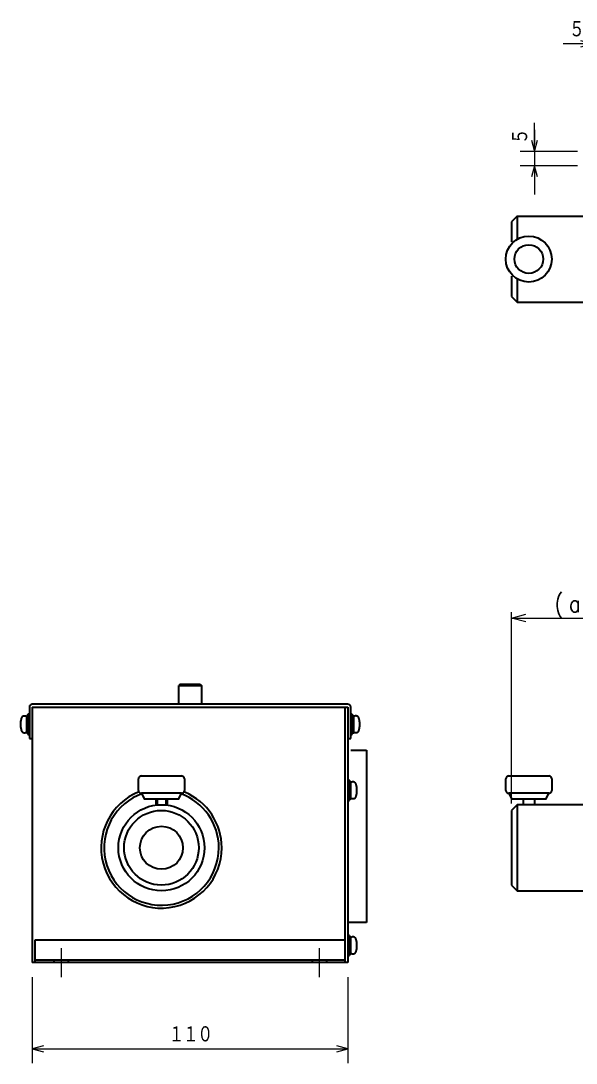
# Model space of a CAD drawing. Header units: millimetres. Extents: x 338 to 902, y 281 to 644.
# Drawn here: x 338.1 to 531.6, y 280.6 to 643.5 of the extents above; entities that cross this region are included whole.
import ezdxf

# ---------------------------------------------------------------- set-up
doc = ezdxf.new("R2010")
doc.units = ezdxf.units.MM
doc.layers.get('0').update_dxf_attribs({"lineweight": 30})
doc.layers.add('寸法', color=7, linetype='Continuous', lineweight=15)
doc.styles.add('BIGFONT', font='txt.shx', dxfattribs={"bigfont": 'bigfont'})
doc.styles.get("Standard").update_dxf_attribs({"font": 'txt', "bigfont": 'extfont2.shx'})

# ---------------------------------------------------------------- blocks, each defined once
blk = doc.blocks.new('A$C14CE2B2E')
for p, q in [((169, 260), (167, 258)), ((167, 258), (167, 251)), ((169, 260), (169, 252)), ((169, 260), (200, 260)), ((167, 239), (167, 232)), ((169, 238), (169, 230)), ((167, 232), (169, 230)), ((169, 230), (200, 230)), ((51.5, 97), (51, 96.5)), ((51, 96.5), (59, 96.5)), ((51, 90), (51, 96.5)), ((51.5, 97), (58.5, 97)), ((58.5, 97), (59, 96.5)), ((59, 96.5), (59, 90)), ((-1, 89), (-1, 78)), ((110, 90), (0, 90)), ((0, 89), (0, 0)), ((0, 89), (110, 89)), ((59, 90), (51, 90)), ((109, 0), (109, 89)), ((110, 89), (110, 55)), ((111, 78), (111, 89)), ((-3, 86), (-2.5, 86)), ((-2, 86), (-2, 80)), ((-1.5, 86), (-2, 86)), ((-2, 85.5), (-2, 80.5)), ((-1.5, 86.5), (-1.5, 79.5)), ((-1, 86.5), (-1.5, 86.5)), ((-1.5, 80), (-1.5, 86)), ((-1, 79.5), (-1, 86.5)), ((111.5, 86.5), (111, 86.5)), ((111, 86.5), (111, 79.5)), ((111.5, 79.5), (111.5, 86.5)), ((112, 86), (111.5, 86)), ((111.5, 86), (111.5, 80)), ((112, 80), (112, 86)), ((112, 80.5), (112, 85.5)), ((113, 86), (112.5, 86)), ((-3, 80), (-2.5, 80)), ((-2, 80), (-1.5, 80)), ((111.5, 80), (112, 80)), ((113, 80), (112.5, 80)), ((-1.5, 79.5), (-1, 79.5)), ((-1, 78), (0, 78)), ((110, 78), (111, 78)), ((111, 79.5), (111.5, 79.5)), ((111, 74), (116.5, 74)), ((116.5, 74), (116.5, 14)), ((37, 60), (37, 64)), ((38, 65), (52, 65)), ((53, 64), (53, 60)), ((110.5, 63.5), (110, 63.5)), ((110, 63.5), (110, 56.5)), ((110.5, 56.5), (110.5, 63.5)), ((111, 63), (110.5, 63)), ((110.5, 63), (110.5, 57)), ((111, 57), (111, 63)), ((111, 57.5), (111, 62.5)), ((112, 63), (111.5, 63)), ((165, 60), (165, 64)), ((166, 65), (180, 65)), ((181, 64), (181, 60)), ((52, 59), (38, 59)), ((180, 59), (166, 59)), ((43, 57), (43, 55)), ((43.5, 57), (43.5, 55)), ((46.5, 57), (46.5, 55)), ((47, 57), (47, 55)), ((110, 56.5), (110.5, 56.5)), ((110, 55), (110, 1)), ((110.5, 57), (111, 57)), ((112, 57), (111.5, 57)), ((169, 55), (167, 53)), ((169, 55), (169, 25)), ((200, 55), (169, 55)), ((171, 57), (171, 55)), ((175, 57), (175, 55)), ((167, 53), (167, 27)), ((167, 27), (169, 25)), ((169, 25), (200, 25)), ((116.5, 14), (110, 14)), ((1, 0), (1, 8)), ((1, 8), (109, 8)), ((110.5, 9.5), (110, 9.5)), ((110, 9.5), (110, 2.5)), ((110.5, 2.5), (110.5, 9.5)), ((111, 9), (110.5, 9)), ((110.5, 9), (110.5, 3)), ((111, 3), (111, 9)), ((111, 3.5), (111, 8.5)), ((112, 9), (111.5, 9)), ((110, 0), (0, 0)), ((1, 1), (109, 1)), ((7.5, 1), (7.5, 0)), ((12.5, 1), (12.5, 0)), ((97.5, 1), (97.5, 0)), ((102.5, 1), (102.5, 0)), ((110, 2.5), (110.5, 2.5)), ((110, 1), (110, 0)), ((110.5, 3), (111, 3)), ((112, 3), (111.5, 3))]:
    blk.add_line(p, q)
for points in [[(-3, 80), (-3.0872, 80.0114), (-3.1736, 80.0456), (-3.2588, 80.1022), (-3.342, 80.1809), (-3.4226, 80.2811), (-3.5, 80.4019), (-3.5736, 80.5425), (-3.6428, 80.7019), (-3.7071, 80.8787), (-3.766, 81.0716), (-3.8192, 81.2793), (-3.866, 81.5), (-3.9063, 81.7321), (-3.9397, 81.9739), (-3.9659, 82.2235), (-3.9848, 82.4791), (-3.9962, 82.7385), (-4, 83), (-3.9962, 83.2615), (-3.9848, 83.5209), (-3.9659, 83.7765), (-3.9397, 84.0261), (-3.9063, 84.2679), (-3.866, 84.5), (-3.8192, 84.7207), (-3.766, 84.9284), (-3.7071, 85.1213), (-3.6428, 85.2981), (-3.5736, 85.4575), (-3.5, 85.5981), (-3.4226, 85.7189), (-3.342, 85.8191), (-3.2588, 85.8978), (-3.1736, 85.9544), (-3.0872, 85.9886), (-3, 86)], [(-2.5, 86), (-2.4132, 85.9924), (-2.329, 85.9698), (-2.25, 85.933), (-2.1786, 85.883), (-2.117, 85.8214), (-2.067, 85.75), (-2.0302, 85.671), (-2.0076, 85.5868), (-2, 85.5)], [(112, 85.5), (112.0076, 85.5868), (112.0302, 85.671), (112.067, 85.75), (112.117, 85.8214), (112.1786, 85.883), (112.25, 85.933), (112.329, 85.9698), (112.4132, 85.9924), (112.5, 86)], [(113, 86), (113.0872, 85.9886), (113.1736, 85.9544), (113.2588, 85.8978), (113.342, 85.8191), (113.4226, 85.7189), (113.5, 85.5981), (113.5736, 85.4575), (113.6428, 85.2981), (113.7071, 85.1213), (113.766, 84.9284), (113.8192, 84.7207), (113.866, 84.5), (113.9063, 84.2679), (113.9397, 84.0261), (113.9659, 83.7765), (113.9848, 83.5209), (113.9962, 83.2615), (114, 83), (113.9962, 82.7385), (113.9848, 82.4791), (113.9659, 82.2235), (113.9397, 81.9739), (113.9063, 81.7321), (113.866, 81.5), (113.8192, 81.2793), (113.766, 81.0716), (113.7071, 80.8787), (113.6428, 80.7019), (113.5736, 80.5425), (113.5, 80.4019), (113.4226, 80.2811), (113.342, 80.1809), (113.2588, 80.1022), (113.1736, 80.0456), (113.0872, 80.0114), (113, 80)], [(-2, 80.5), (-2.0076, 80.4132), (-2.0302, 80.329), (-2.067, 80.25), (-2.117, 80.1786), (-2.1786, 80.117), (-2.25, 80.067), (-2.329, 80.0302), (-2.4132, 80.0076), (-2.5, 80)], [(112.5, 80), (112.4132, 80.0076), (112.329, 80.0302), (112.25, 80.067), (112.1786, 80.117), (112.117, 80.1786), (112.067, 80.25), (112.0302, 80.329), (112.0076, 80.4132), (112, 80.5)], [(38, 65), (37.8264, 64.9848), (37.658, 64.9396), (37.5, 64.866), (37.3572, 64.766), (37.234, 64.6428), (37.134, 64.5), (37.0604, 64.342), (37.0152, 64.1736), (37, 64)], [(53, 64), (52.9848, 64.1736), (52.9396, 64.342), (52.866, 64.5), (52.766, 64.6428), (52.6428, 64.766), (52.5, 64.866), (52.342, 64.9396), (52.1736, 64.9848), (52, 65)], [(111, 62.5), (111.0076, 62.5868), (111.0302, 62.671), (111.067, 62.75), (111.117, 62.8214), (111.1786, 62.883), (111.25, 62.933), (111.329, 62.9698), (111.4132, 62.9924), (111.5, 63)], [(112, 63), (112.0872, 62.9886), (112.1736, 62.9544), (112.2588, 62.8978), (112.342, 62.8191), (112.4226, 62.7189), (112.5, 62.5981), (112.5736, 62.4575), (112.6428, 62.2981), (112.7071, 62.1213), (112.766, 61.9284), (112.8192, 61.7207), (112.866, 61.5), (112.9063, 61.2679), (112.9397, 61.0261), (112.9659, 60.7765), (112.9848, 60.5209), (112.9962, 60.2615), (113, 60), (112.9962, 59.7385), (112.9848, 59.4791), (112.9659, 59.2235), (112.9397, 58.9739), (112.9063, 58.7321), (112.866, 58.5), (112.8192, 58.2793), (112.766, 58.0716), (112.7071, 57.8787), (112.6428, 57.7019), (112.5736, 57.5425), (112.5, 57.4019), (112.4226, 57.2811), (112.342, 57.1809), (112.2588, 57.1022), (112.1736, 57.0456), (112.0872, 57.0114), (112, 57)], [(166, 65), (165.8264, 64.9848), (165.658, 64.9396), (165.5, 64.866), (165.3572, 64.766), (165.234, 64.6428), (165.134, 64.5), (165.0604, 64.342), (165.0152, 64.1736), (165, 64)], [(181, 64), (180.9848, 64.1736), (180.9396, 64.342), (180.866, 64.5), (180.766, 64.6428), (180.6428, 64.766), (180.5, 64.866), (180.342, 64.9396), (180.1736, 64.9848), (180, 65)], [(37, 60), (37.0152, 59.8264), (37.0604, 59.658), (37.134, 59.5), (37.234, 59.3572), (37.3572, 59.234), (37.5, 59.134), (37.658, 59.0604), (37.8264, 59.0152), (38, 59)], [(38, 59), (39, 57), (51, 57), (52, 59)], [(52, 59), (52.1736, 59.0152), (52.342, 59.0604), (52.5, 59.134), (52.6428, 59.234), (52.766, 59.3572), (52.866, 59.5), (52.9396, 59.658), (52.9848, 59.8264), (53, 60)], [(165, 60), (165.0152, 59.8264), (165.0604, 59.658), (165.134, 59.5), (165.234, 59.3572), (165.3572, 59.234), (165.5, 59.134), (165.658, 59.0604), (165.8264, 59.0152), (166, 59)], [(166, 59), (167, 57), (179, 57), (180, 59)], [(180, 59), (180.1736, 59.0152), (180.342, 59.0604), (180.5, 59.134), (180.6428, 59.234), (180.766, 59.3572), (180.866, 59.5), (180.9396, 59.658), (180.9848, 59.8264), (181, 60)], [(111.5, 57), (111.4132, 57.0076), (111.329, 57.0302), (111.25, 57.067), (111.1786, 57.117), (111.117, 57.1786), (111.067, 57.25), (111.0302, 57.329), (111.0076, 57.4132), (111, 57.5)], [(111, 8.5), (111.0076, 8.5868), (111.0302, 8.671), (111.067, 8.75), (111.117, 8.8214), (111.1786, 8.883), (111.25, 8.933), (111.329, 8.9698), (111.4132, 8.9924), (111.5, 9)], [(112, 9), (112.0872, 8.9886), (112.1736, 8.9544), (112.2588, 8.8978), (112.342, 8.8191), (112.4226, 8.7189), (112.5, 8.5981), (112.5736, 8.4575), (112.6428, 8.2981), (112.7071, 8.1213), (112.766, 7.9284), (112.8192, 7.7207), (112.866, 7.5), (112.9063, 7.2679), (112.9397, 7.0261), (112.9659, 6.7765), (112.9848, 6.5209), (112.9962, 6.2615), (113, 6), (112.9962, 5.7385), (112.9848, 5.4791), (112.9659, 5.2235), (112.9397, 4.9739), (112.9063, 4.7321), (112.866, 4.5), (112.8192, 4.2793), (112.766, 4.0716), (112.7071, 3.8787), (112.6428, 3.7019), (112.5736, 3.5425), (112.5, 3.4019), (112.4226, 3.2811), (112.342, 3.1809), (112.2588, 3.1022), (112.1736, 3.0456), (112.0872, 3.0114), (112, 3)], [(111.5, 3), (111.4132, 3.0076), (111.329, 3.0302), (111.25, 3.067), (111.1786, 3.117), (111.117, 3.1786), (111.067, 3.25), (111.0302, 3.329), (111.0076, 3.4132), (111, 3.5)]]:
    blk.add_lwpolyline(points)
for centre, radius in [((173, 245), 8), ((173, 245), 5), ((45, 40), 15), ((45, 40), 13), ((45, 40), 7.5)]:
    blk.add_circle(centre, radius)
for centre, radius, start, end in [((0, 89), 1, 90, 180), ((110, 89), 1, 0, 90), ((45, 40), 21, 112, 0), ((45, 40), 20, 109, 0), ((45, 40), 20, 0, 70), ((45, 40), 21, 0, 67)]:
    blk.add_arc(centre, radius, start, end)
blk = doc.blocks.new('_Open30')
at = {"lineweight": -2}
for p, q in [((-1, 0.268), (0, 0)), ((0, 0), (-1, -0.268)), ((0, 0), (-1, 0))]:
    blk.add_line(p, q, dxfattribs=at)
blk = doc.blocks.new('A$C2BD77727')
for p, q in [((195, 295), (195, 330)), ((200, 290), (200, 330)), ((520, 290), (520, 330)), ((525, 295), (525, 330)), ((195, 325), (185, 325)), ((192, 325), (187, 325)), ((195, 325), (191.1363, 326.0353)), ((191.1363, 323.9647), (195, 325)), ((200, 325), (195, 325)), ((203.8637, 326.0353), (200, 325)), ((200, 325), (520, 325)), ((200, 325), (203.8637, 323.9647)), ((520, 325), (516.1363, 326.0353)), ((516.1363, 323.9647), (520, 325)), ((525, 325), (520, 325)), ((528.8637, 326.0353), (525, 325)), ((525, 325), (535, 325)), ((525, 325), (528.8637, 323.9647)), ((528.5, 325), (533.5, 325)), ((175, 287.5), (175, 297.5)), ((175, 295), (175, 290)), ((173.9647, 291.3637), (175, 287.5)), ((175, 287.5), (176.0353, 291.3637)), ((190, 287.5), (170, 287.5)), ((175, 287.5), (175, 282.5)), ((200, 280), (200, 290)), ((520, 280), (520, 290)), ((195, 285), (205, 285)), ((525, 285), (515, 285)), ((525, 285), (560, 285)), ((555, 285), (553.9647, 281.1363)), ((555, 285), (555, 195)), ((556.0353, 281.1363), (555, 285)), ((190, 282.5), (170, 282.5)), ((175, 282.5), (173.9647, 278.6363)), ((175, 282.5), (175, 272.5)), ((176.0353, 278.6363), (175, 282.5)), ((200, 190), (200, 200)), ((520, 190), (520, 200)), ((553.9647, 198.8637), (555, 195)), ((555, 195), (556.0353, 198.8637)), ((195, 195), (205, 195)), ((525, 195), (515, 195)), ((525, 195), (560, 195)), ((210, 130), (210, 100)), ((510, 100), (510, 130)), ((213.8637, 126.0353), (210, 125)), ((510, 125), (210, 125)), ((210, 125), (213.8637, 123.9647)), ((510, 125), (506.1363, 126.0353)), ((506.1363, 123.9647), (510, 125)), ((560, 95), (515, 95)), ((555, 95), (553.9647, 91.1363)), ((555, 5), (555, 95)), ((556.0353, 91.1363), (555, 95)), ((10, 10), (10, 0)), ((100, 10), (100, 0)), ((200, 10), (200, 0)), ((518, 10), (518, 0)), ((518, 10), (518, 0)), ((553.9647, 8.8637), (555, 5)), ((555, 5), (556.0353, 8.8637)), ((530, 5), (560, 5)), ((0, 0), (0, -30)), ((110, 0), (110, -30)), ((195, 0), (195, -30)), ((525, 0), (525, -30)), ((3.8637, -23.9647), (0, -25)), ((0, -25), (110, -25)), ((0, -25), (3.8637, -26.0353)), ((110, -25), (106.1363, -23.9647)), ((106.1363, -26.0353), (110, -25)), ((198.8637, -23.9647), (195, -25)), ((195, -25), (525, -25)), ((195, -25), (198.8637, -26.0353)), ((525, -25), (521.1363, -23.9647)), ((521.1363, -26.0353), (525, -25))]:
    blk.add_line(p, q)
at = {"lineweight": 15}
for p, q in [((167, 60.454), (167, 127)), ((172, 125), (205, 125))]:
    blk.add_line(p, q, dxfattribs=at)
blk.add_lwpolyline([(261, 300), (269, 300), (269, 306), (271, 306), (265, 310), (265, 310), (259, 306), (261, 306), (261, 300)])
at = {"lineweight": 15, "xscale": 5, "yscale": 5, "zscale": 5, "rotation": 180}
blk.add_blockref('_Open30', (167, 125), dxfattribs=at)
at = {"lineweight": 15, "xscale": 5, "yscale": 5, "zscale": 5}
blk.add_blockref('_Open30', (210, 125), dxfattribs=at)
at = {"style": 'BIGFONT', "width": 0.833}
for s, p in [('５', (187, 327)), ('３', (352.4999, 327)), ('２', (357.5, 327)), ('０', (362.5001, 327)), ('５', (528.5, 327)), ('３', (352.4999, 127)), ('０', (357.5, 127)), ('０', (362.5001, 127)), ('１', (47.4999, -23)), ('１', (52.5, -23)), ('０', (57.5001, -23)), ('３', (352.4999, -23)), ('３', (357.5, -23)), ('０', (362.5001, -23))]:
    blk.add_text(s, height=6, dxfattribs=at).set_placement(p)
for s, p in [('A', (256, 313)), ('I', (262, 313)), ('R', (268, 313))]:
    blk.add_text(s, height=6).set_placement(p)
for s, p in [('５', (173, 290)), ('０', (553, 240)), ('９', (553, 234.9999)), ('０', (553, 50)), ('９', (553, 44.9999))]:
    blk.add_text(s, height=6, rotation=90, dxfattribs=at).set_placement(p)
at = {"width": 0.833}
for s, p in [('(', (182, 127)), ('a', (187, 127)), (')', (192, 127))]:
    blk.add_text(s, height=6, dxfattribs=at).set_placement(p)

msp = doc.modelspace()

# ---------------------------------------------------------------- block references
msp.add_blockref('A$C14CE2B2E', (342.08, 315.59))
at = {"layer": '寸法'}
msp.add_blockref('A$C2BD77727', (342.08, 310.59), dxfattribs=at)

doc.saveas('drawing.dxf')
